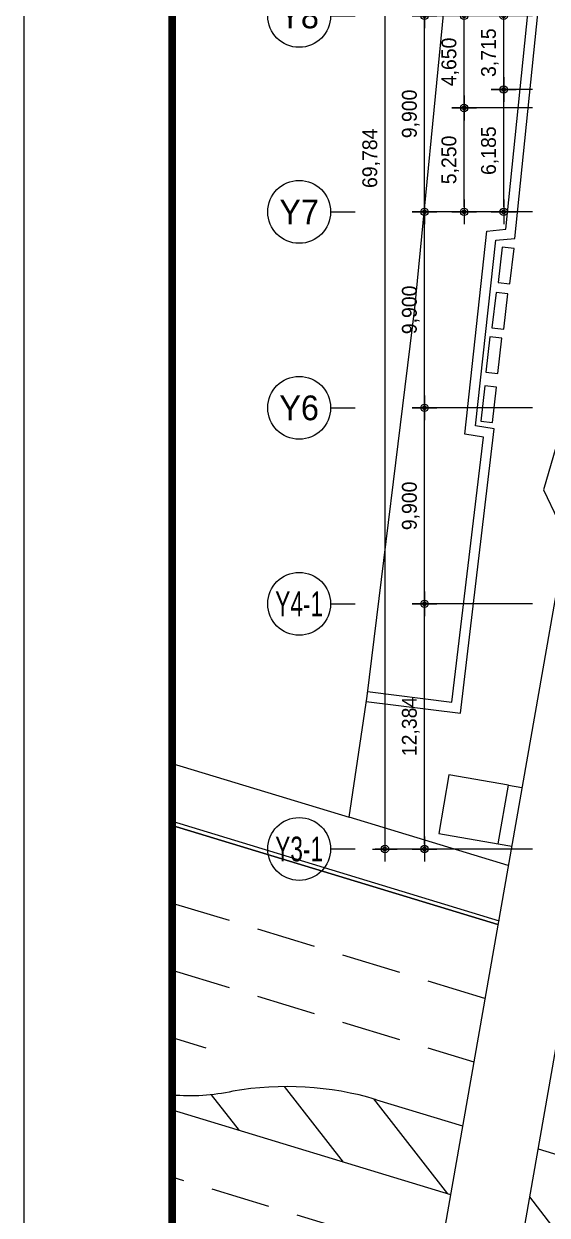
# Model space of a CAD drawing. Header units: metres. Extents: x 630750 to 860239, y 578133 to 726633.
# Drawn here: x 630750 to 657203, y 608629 to 668810 of the extents above; entities that cross this region are included whole.
import ezdxf
from ezdxf.enums import TextEntityAlignment as Align

# ---------------------------------------------------------------- set-up
doc = ezdxf.new("R2010")
doc.units = ezdxf.units.M
doc.linetypes.add('DASHED4', pattern=[4.5, 3, -1.5])
doc.layers.get('Defpoints').update_dxf_attribs({"color": 8})
for name, color, linetype in [('001dmp-FORM', 7, 'Continuous'), ('0block-1', 7, 'Continuous'), ('A-DIM', 7, 'Continuous'), ('A-ELE-3', 3, 'Continuous'), ('A-ETC-1', 7, 'Continuous'), ('A-ETC-ROAD', 71, 'Continuous'), ('A-ETC-ROAD-STRP', 251, 'Continuous'), ('A-GRID-DIMS', 14, 'Continuous'), ('A-HAT', 8, 'Continuous'), ('DIM', 7, 'Continuous'), ('HYUN', 7, 'Continuous')]:
    doc.layers.add(name, color=color, linetype=linetype)
doc.styles.add('TEXT(돋음)', font='')
doc.styles.add('돋움', font='')
doc.styles.get('TEXT(돋음)').set_extended_font_data('Dotum')
doc.styles.get('돋움').set_extended_font_data('Dotum')
doc.dimstyles.new('DIM250', dxfattribs={"dimscale": 250, "dimtxt": 3, "dimasz": 1, "dimexe": 2, "dimexo": 3, "dimgap": 1, "dimtad": 1, "dimdec": 0, "dimzin": 0, "dimdsep": 46, "dimlunit": 6, "dimtxsty": 'TEXT(돋음)', "dimblk": 'Z_DOT', "dimcen": 2.5, "dimdle": 2, "dimclrd": 256, "dimclre": 256, "dimclrt": 3, "dimadec": 0, "dimazin": 0, "dimtfac": 1, "dimtdec": 0, "dimtix": 1, "dimtmove": 2, "dimatfit": 3, "dimldrblk": 'Z_DOT', "dimfxl": 1, "dimtolj": 1, "dimtzin": 0, "dimarcsym": 0})

# ---------------------------------------------------------------- blocks, each defined once
blk = doc.blocks.new('중간 단면 대지')
at = {"layer": 'A-ETC-ROAD-STRP', "ltscale": 1000}
h = blk.add_hatch(dxfattribs=at)
h.set_pattern_fill('ANSI31', color=256, scale=1000, angle=82.84905, style=0)
h.set_pattern_definition([(127.8490474, (-327394648.6, -352002815.8), (-2507.075411, -1948.126762), [])])
h.paths.add_polyline_path([(877969, 325421), (876951, 322073, 0.116012), (884223, 321644, -0.12772), (889306, 321452), (889450, 321931)])
h.paths.add_polyline_path([(866994, 328757), (866384, 325285), (876951, 322073), (877969, 325421)])
edge = h.paths.add_edge_path()
edge.add_line((848501, 331469), (848501, 330720))
edge.add_line((848501, 330720), (862567, 326445))
edge.add_line((862567, 326445), (863177, 329918))
edge.add_line((863177, 329918), (858833, 331238))
edge.add_arc((854290, 315992), 15909, 73.40612, 99.8657)
edge.add_arc((849392, 341550), 10120, 264.94995, 282.39279, ccw=False)
at = {"layer": '0block-1'}
for p, q in [((860765, 371225), (862688, 390881)), ((860765, 371225), (862688, 390881)), ((858351, 351624), (860765, 371225)), ((858351, 351624), (860765, 371225)), ((857442, 345509), (858351, 351624)), ((857442, 345509), (858351, 351624))]:
    blk.add_line(p, q, dxfattribs=at)
at = {"layer": '0block-1', "flags": 128}
blk.add_lwpolyline([(865486, 343064), (857442, 345509)], dxfattribs=at)
at = {"layer": 'A-ELE-3'}
for p, q in [((860765, 371225), (862688, 390881)), ((858351, 351624), (860765, 371225)), ((857442, 345509), (858351, 351624)), ((848501, 348227), (857442, 345509))]:
    blk.add_line(p, q, dxfattribs=at)
at = {"layer": 'A-ETC-1', "color": 8}
for points in [[(871175, 375451), (859245, 307531)], [(871171, 375451), (867270, 362052), (867995, 360530)], [(875075, 374766), (863145, 306846), (863145, 306846)], [(865490, 347120), (866178, 347000)], [(864974, 344165), (865658, 344045)]]:
    blk.add_lwpolyline(points, dxfattribs=at)
blk.add_lwpolyline([(861968, 344689), (864974, 344165), (865490, 347120), (862484, 347645)], close=True, dxfattribs=at)
at = {"layer": 'A-ETC-ROAD', "color": 7, "ltscale": 10}
for p, q in [((864963, 340088), (848501, 345092)), ((848501, 345092), (864963, 340088))]:
    blk.add_line(p, q, dxfattribs=at)
at = {"layer": 'A-ETC-ROAD-STRP', "ltscale": 1000}
for p, q in [((865820, 374746), (867403, 390239)), ((865365, 375206), (866856, 389802)), ((863285, 364855), (864407, 375119)), ((864407, 375119), (865365, 375206)), ((863834, 365276), (864860, 374658)), ((864860, 374658), (865820, 374746)), ((862632, 351316), (864227, 364709)), ((863069, 350757), (864781, 365129)), ((864227, 364709), (863285, 364855)), ((864781, 365129), (863834, 365276)), ((858379, 351851), (862632, 351316)), ((858311, 351356), (863069, 350757)), ((848501, 330720), (862567, 326445))]:
    blk.add_line(p, q, dxfattribs=at)
for points in [[(865181, 374308), (864977, 372520), (865573, 372452), (865777, 374240)], [(864866, 372016), (864661, 370228), (865257, 370160), (865462, 371948)], [(864560, 369778), (864356, 367990), (864952, 367922), (865156, 369710)], [(864298, 367295), (864094, 365507), (864690, 365439), (864894, 367227)]]:
    blk.add_lwpolyline(points, close=True, dxfattribs=at)
at = {"layer": 'A-ETC-ROAD-STRP', "linetype": 'DASHED4', "ltscale": 1000, "flags": 128}
for points in [[(848501, 341172), (864310, 336367)], [(848501, 337775), (863743, 333142)], [(848501, 334379), (850192, 333865)], [(862000, 323220), (848501, 327323)]]:
    blk.add_lwpolyline(points, dxfattribs=at)
at = {"layer": 'A-ETC-ROAD-STRP', "ltscale": 1000, "flags": 128}
blk.add_lwpolyline([(858833, 331238, 0.115967), (851564, 331665, -0.076256), (848501, 331469, -0.076256)], format="xyb", dxfattribs=at)
for points in [[(858833, 331238), (863177, 329918)], [(866994, 328757), (889450, 321931)]]:
    blk.add_lwpolyline(points, dxfattribs=at)
at = {"layer": 'A-HAT'}
blk.add_line((848501, 345301), (865021, 340279), dxfattribs=at)
blk = doc.blocks.new('Z_DOT')
at = {"layer": 'DIM', "color": 7}
for p, q in [((0, -2.5), (0, 2.5)), ((-2.5, 0), (2.5, 0))]:
    blk.add_line(p, q, dxfattribs=at)
for radius in [0.75, 0.375]:
    blk.add_circle((0, 0), radius, dxfattribs=at)
blk = doc.blocks.new('*D56')
at = {"layer": 'A-DIM', "lineweight": -2, "transparency": 16777216}
for p, q in [((656453, 664560), (652503, 664560)), ((653003, 659560), (653003, 664310)), ((656453, 659310), (652503, 659310))]:
    blk.add_line(p, q, dxfattribs=at)
at = {"layer": 'Defpoints', "color": 0, "transparency": 16777216}
for p in [(653003, 664560), (657203, 664560), (657203, 659310)]:
    blk.add_point(p, dxfattribs=at)
at = {"layer": 'A-DIM', "lineweight": -2, "transparency": 16777216, "xscale": 250, "yscale": 250, "zscale": 250}
for p, rotation in [((653003, 664560), 90), ((653003, 659310), 270)]:
    blk.add_blockref('Z_DOT', p, dxfattribs=dict(at, rotation=rotation))
at = {"layer": 'A-DIM', "color": 3, "transparency": 16777216, "insert": (652305, 661935), "char_height": 750, "attachment_point": 5, "rotation": 90, "style": 'TEXT(돋음)'}
blk.add_mtext('\\A1;5,250', dxfattribs=at)
blk = doc.blocks.new('*D57')
at = {"layer": 'A-DIM', "lineweight": -2, "transparency": 16777216}
for p, q in [((656453, 669210), (652503, 669210)), ((653003, 664810), (653003, 668960)), ((656453, 664560), (652503, 664560))]:
    blk.add_line(p, q, dxfattribs=at)
at = {"layer": 'Defpoints', "color": 0, "transparency": 16777216}
for p in [(653003, 669210), (657203, 669210), (657203, 664560)]:
    blk.add_point(p, dxfattribs=at)
at = {"layer": 'A-DIM', "lineweight": -2, "transparency": 16777216, "xscale": 250, "yscale": 250, "zscale": 250}
for p, rotation in [((653003, 669210), 90), ((653003, 664560), 270)]:
    blk.add_blockref('Z_DOT', p, dxfattribs=dict(at, rotation=rotation))
at = {"layer": 'A-DIM', "color": 3, "transparency": 16777216, "insert": (652305, 666885), "char_height": 750, "attachment_point": 5, "rotation": 90, "style": 'TEXT(돋음)'}
blk.add_mtext('\\A1;4,650', dxfattribs=at)
blk = doc.blocks.new('*D58')
at = {"layer": 'A-DIM', "lineweight": -2, "transparency": 16777216}
for p, q in [((656453, 665495), (654503, 665495)), ((655003, 659560), (655003, 665245)), ((656453, 659310), (654503, 659310))]:
    blk.add_line(p, q, dxfattribs=at)
at = {"layer": 'Defpoints', "color": 0, "transparency": 16777216}
for p in [(655003, 665495), (657203, 665495), (657203, 659310)]:
    blk.add_point(p, dxfattribs=at)
at = {"layer": 'A-DIM', "lineweight": -2, "transparency": 16777216, "xscale": 250, "yscale": 250, "zscale": 250}
for p, rotation in [((655003, 665495), 90), ((655003, 659310), 270)]:
    blk.add_blockref('Z_DOT', p, dxfattribs=dict(at, rotation=rotation))
at = {"layer": 'A-DIM', "color": 3, "transparency": 16777216, "insert": (654305, 662403), "char_height": 750, "attachment_point": 5, "rotation": 90, "style": 'TEXT(돋음)'}
blk.add_mtext('\\A1;6,185', dxfattribs=at)
blk = doc.blocks.new('*D59')
at = {"layer": 'A-DIM', "lineweight": -2, "transparency": 16777216}
for p, q in [((656453, 669210), (654503, 669210)), ((655003, 665745), (655003, 668960)), ((656453, 665495), (654503, 665495))]:
    blk.add_line(p, q, dxfattribs=at)
at = {"layer": 'Defpoints', "color": 0, "transparency": 16777216}
for p in [(655003, 669210), (657203, 669210), (657203, 665495)]:
    blk.add_point(p, dxfattribs=at)
at = {"layer": 'A-DIM', "lineweight": -2, "transparency": 16777216, "xscale": 250, "yscale": 250, "zscale": 250}
for p, rotation in [((655003, 669210), 90), ((655003, 665495), 270)]:
    blk.add_blockref('Z_DOT', p, dxfattribs=dict(at, rotation=rotation))
at = {"layer": 'A-DIM', "color": 3, "transparency": 16777216, "insert": (654305, 667353), "char_height": 750, "attachment_point": 5, "rotation": 90, "style": 'TEXT(돋음)'}
blk.add_mtext('\\A1;3,715', dxfattribs=at)
blk = doc.blocks.new('*D60')
at = {"layer": 'A-DIM', "lineweight": -2, "transparency": 16777216}
for p, q in [((656453, 639510), (650503, 639510)), ((651003, 627376), (651003, 639260)), ((656453, 627126), (650503, 627126))]:
    blk.add_line(p, q, dxfattribs=at)
at = {"layer": 'Defpoints', "color": 0, "transparency": 16777216}
for p in [(651003, 639510), (657203, 639510), (657203, 627126)]:
    blk.add_point(p, dxfattribs=at)
at = {"layer": 'A-DIM', "lineweight": -2, "transparency": 16777216, "xscale": 250, "yscale": 250, "zscale": 250}
for p, rotation in [((651003, 639510), 90), ((651003, 627126), 270)]:
    blk.add_blockref('Z_DOT', p, dxfattribs=dict(at, rotation=rotation))
at = {"layer": 'A-DIM', "color": 3, "transparency": 16777216, "insert": (650305, 633318), "char_height": 750, "attachment_point": 5, "rotation": 90, "style": 'TEXT(돋음)'}
blk.add_mtext('\\A1;12,384', dxfattribs=at)
blk = doc.blocks.new('*D61')
at = {"layer": 'A-DIM', "lineweight": -2, "transparency": 16777216}
for p, q in [((656453, 649410), (650503, 649410)), ((651003, 639760), (651003, 649160)), ((656453, 639510), (650503, 639510))]:
    blk.add_line(p, q, dxfattribs=at)
at = {"layer": 'Defpoints', "color": 0, "transparency": 16777216}
for p in [(651003, 649410), (657203, 649410), (657203, 639510)]:
    blk.add_point(p, dxfattribs=at)
at = {"layer": 'A-DIM', "lineweight": -2, "transparency": 16777216, "xscale": 250, "yscale": 250, "zscale": 250}
for p, rotation in [((651003, 649410), 90), ((651003, 639510), 270)]:
    blk.add_blockref('Z_DOT', p, dxfattribs=dict(at, rotation=rotation))
at = {"layer": 'A-DIM', "color": 3, "transparency": 16777216, "insert": (650305, 644460), "char_height": 750, "attachment_point": 5, "rotation": 90, "style": 'TEXT(돋음)'}
blk.add_mtext('\\A1;9,900', dxfattribs=at)
blk = doc.blocks.new('*D62')
at = {"layer": 'A-DIM', "lineweight": -2, "transparency": 16777216}
for p, q in [((656453, 659310), (650503, 659310)), ((651003, 649660), (651003, 659060)), ((656453, 649410), (650503, 649410))]:
    blk.add_line(p, q, dxfattribs=at)
at = {"layer": 'Defpoints', "color": 0, "transparency": 16777216}
for p in [(651003, 659310), (657203, 659310), (657203, 649410)]:
    blk.add_point(p, dxfattribs=at)
at = {"layer": 'A-DIM', "lineweight": -2, "transparency": 16777216, "xscale": 250, "yscale": 250, "zscale": 250}
for p, rotation in [((651003, 659310), 90), ((651003, 649410), 270)]:
    blk.add_blockref('Z_DOT', p, dxfattribs=dict(at, rotation=rotation))
at = {"layer": 'A-DIM', "color": 3, "transparency": 16777216, "insert": (650305, 654360), "char_height": 750, "attachment_point": 5, "rotation": 90, "style": 'TEXT(돋음)'}
blk.add_mtext('\\A1;9,900', dxfattribs=at)
blk = doc.blocks.new('*D63')
at = {"layer": 'A-DIM', "lineweight": -2, "transparency": 16777216}
for p, q in [((656453, 669210), (650503, 669210)), ((651003, 659560), (651003, 668960)), ((656453, 659310), (650503, 659310))]:
    blk.add_line(p, q, dxfattribs=at)
at = {"layer": 'Defpoints', "color": 0, "transparency": 16777216}
for p in [(651003, 669210), (657203, 669210), (657203, 659310)]:
    blk.add_point(p, dxfattribs=at)
at = {"layer": 'A-DIM', "lineweight": -2, "transparency": 16777216, "xscale": 250, "yscale": 250, "zscale": 250}
for p, rotation in [((651003, 669210), 90), ((651003, 659310), 270)]:
    blk.add_blockref('Z_DOT', p, dxfattribs=dict(at, rotation=rotation))
at = {"layer": 'A-DIM', "color": 3, "transparency": 16777216, "insert": (650305, 664260), "char_height": 750, "attachment_point": 5, "rotation": 90, "style": 'TEXT(돋음)'}
blk.add_mtext('\\A1;9,900', dxfattribs=at)
blk = doc.blocks.new('*D64')
at = {"layer": 'A-DIM', "lineweight": -2, "transparency": 16777216}
for p, q in [((656453, 675810), (650503, 675810)), ((651003, 669460), (651003, 675560)), ((656453, 669210), (650503, 669210))]:
    blk.add_line(p, q, dxfattribs=at)
at = {"layer": 'Defpoints', "color": 0, "transparency": 16777216}
for p in [(651003, 675810), (657203, 675810), (657203, 669210)]:
    blk.add_point(p, dxfattribs=at)
at = {"layer": 'A-DIM', "lineweight": -2, "transparency": 16777216, "xscale": 250, "yscale": 250, "zscale": 250}
for p, rotation in [((651003, 675810), 90), ((651003, 669210), 270)]:
    blk.add_blockref('Z_DOT', p, dxfattribs=dict(at, rotation=rotation))
at = {"layer": 'A-DIM', "color": 3, "transparency": 16777216, "insert": (650305, 672510), "char_height": 750, "attachment_point": 5, "rotation": 90, "style": 'TEXT(돋음)'}
blk.add_mtext('\\A1;6,600', dxfattribs=at)
blk = doc.blocks.new('*D67')
at = {"layer": 'A-DIM', "lineweight": -2, "transparency": 16777216}
for p, q in [((656453, 696910), (648503, 696910)), ((649003, 696660), (649003, 627376)), ((656453, 627126), (648503, 627126))]:
    blk.add_line(p, q, dxfattribs=at)
at = {"layer": 'Defpoints', "color": 0, "transparency": 16777216}
for p in [(657203, 696910), (649003, 627126), (657203, 627126)]:
    blk.add_point(p, dxfattribs=at)
at = {"layer": 'A-DIM', "lineweight": -2, "transparency": 16777216, "xscale": 250, "yscale": 250, "zscale": 250}
for p, rotation in [((649003, 696910), 90), ((649003, 627126), 270)]:
    blk.add_blockref('Z_DOT', p, dxfattribs=dict(at, rotation=rotation))
at = {"layer": 'A-DIM', "color": 3, "transparency": 16777216, "insert": (648305, 662018), "char_height": 750, "attachment_point": 5, "rotation": 90, "style": 'TEXT(돋음)'}
blk.add_mtext('\\A1;69,784', dxfattribs=at)
blk = doc.blocks.new('주열마킹')
blk.add_line((0, 5), (0, 0))
blk.add_circle((0, 11.35), 6.35)
at = {"color": 3, "style": '돋움'}
blk.add_attdef('NO', text='', height=5, dxfattribs=at).set_placement((0, 11.35), align=Align.MIDDLE_CENTER)
blk = doc.blocks.new('xref-sheet(건축)')
at = {"layer": '001dmp-FORM', "color": 30}
blk.add_lwpolyline([(8410, 5940), (0, 5940), (0, 0), (8410, 0)], close=True, dxfattribs=at)
at = {"layer": '001dmp-FORM', "const_width": 15}
blk.add_lwpolyline([(300, 200), (300, 5740), (8210, 5740), (8210, 200)], close=True, dxfattribs=at)

msp = doc.modelspace()

# ---------------------------------------------------------------- block references
at = {"xscale": 24.9999912600033, "yscale": 24.99999123637099, "zscale": 24.99999123690949}
msp.add_blockref('xref-sheet(건축)', (630750, 578132.8), dxfattribs=at)
at = {"layer": 'A-GRID-DIMS'}
ref = msp.add_blockref('주열마킹', (647502.6, 669210.5, 0), dxfattribs=dict(at, xscale=250, yscale=250, zscale=250, rotation=90))
ref.add_attrib('NO', 'Y8', dxfattribs={"layer": '0', "color": 3, "height": 1250, "style": '돋움'}).set_placement((644665.1, 669210.5, 0), align=Align.MIDDLE_CENTER)
ref = msp.add_blockref('주열마킹', (647502.6, 659310.5, 0), dxfattribs=dict(at, xscale=250, yscale=250, zscale=250, rotation=90))
ref.add_attrib('NO', 'Y7', dxfattribs={"layer": '0', "color": 3, "height": 1250, "style": '돋움'}).set_placement((644665.1, 659310.5, 0), align=Align.MIDDLE_CENTER)
ref = msp.add_blockref('주열마킹', (647502.6, 649410.5, 0), dxfattribs=dict(at, xscale=250, yscale=250, zscale=250, rotation=90))
ref.add_attrib('NO', 'Y6', dxfattribs={"layer": '0', "color": 3, "height": 1250, "style": '돋움'}).set_placement((644665.1, 649410.5, 0), align=Align.MIDDLE_CENTER)
ref = msp.add_blockref('주열마킹', (647502.6, 639510.5, 0), dxfattribs=dict(at, xscale=250, yscale=250, zscale=250, rotation=90))
ref.add_attrib('NO', 'Y4-1', dxfattribs={"layer": '0', "color": 3, "height": 1250, "style": '돋움', "width": 0.7}).set_placement((644665.1, 639510.5, 0), align=Align.MIDDLE_CENTER)
ref = msp.add_blockref('주열마킹', (647502.6, 627128.4, 0), dxfattribs=dict(at, xscale=250, yscale=250, zscale=250, rotation=90))
ref.add_attrib('NO', 'Y3-1', dxfattribs={"layer": '0', "color": 3, "height": 1250, "style": '돋움', "width": 0.7}).set_placement((644665.1, 627128.4, 0), align=Align.MIDDLE_CENTER)
at = {"layer": 'HYUN'}
msp.add_blockref('중간 단면 대지', (-210250, 283225.3, 0), dxfattribs=at)

# ---------------------------------------------------------------- dimensions: what is measured, and where the dimension line sits
at = {"layer": 'A-DIM'}
for base, p1, p2, picture, middle in [((649002.6, 627125.8, 0), (657202.6, 696910.2, 0), (657202.6, 627125.8, 0), '*D67', (648304.8, 662018, 0)), ((651002.6, 675810.2, 0), (657202.6, 669210.2, 0), (657202.6, 675810.2, 0), '*D64', (650304.8, 672510.2, 0)), ((651002.6, 669210.2, 0), (657202.6, 659310.2, 0), (657202.6, 669210.2, 0), '*D63', (650304.8, 664260.2, 0)), ((653002.6, 669210.2, 0), (657202.6, 664560.2, 0), (657202.6, 669210.2, 0), '*D57', (652304.8, 666885.2, 0)), ((655002.6, 669210.2, 0), (657202.6, 665495.2, 0), (657202.6, 669210.2, 0), '*D59', (654304.8, 667352.7, 0)), ((655002.6, 665495.2, 0), (657202.6, 659310.2, 0), (657202.6, 665495.2, 0), '*D58', (654304.8, 662402.7, 0)), ((653002.6, 664560.2, 0), (657202.6, 659310.2, 0), (657202.6, 664560.2, 0), '*D56', (652304.8, 661935.2, 0)), ((651002.6, 659310.2, 0), (657202.6, 649410.2, 0), (657202.6, 659310.2, 0), '*D62', (650304.8, 654360.2, 0)), ((651002.6, 649410.2, 0), (657202.6, 639510.2, 0), (657202.6, 649410.2, 0), '*D61', (650304.8, 644460.2, 0)), ((651002.6, 639510.2, 0), (657202.6, 627125.8, 0), (657202.6, 639510.2, 0), '*D60', (650304.8, 633318, 0))]:
    dim = msp.add_linear_dim(base=base, p1=p1, p2=p2, angle=90, dimstyle='DIM250', dxfattribs=at)
    dim.commit()
    dim.dimension.update_dxf_attribs({"geometry": picture, "text_midpoint": middle})

doc.saveas('drawing.dxf')
